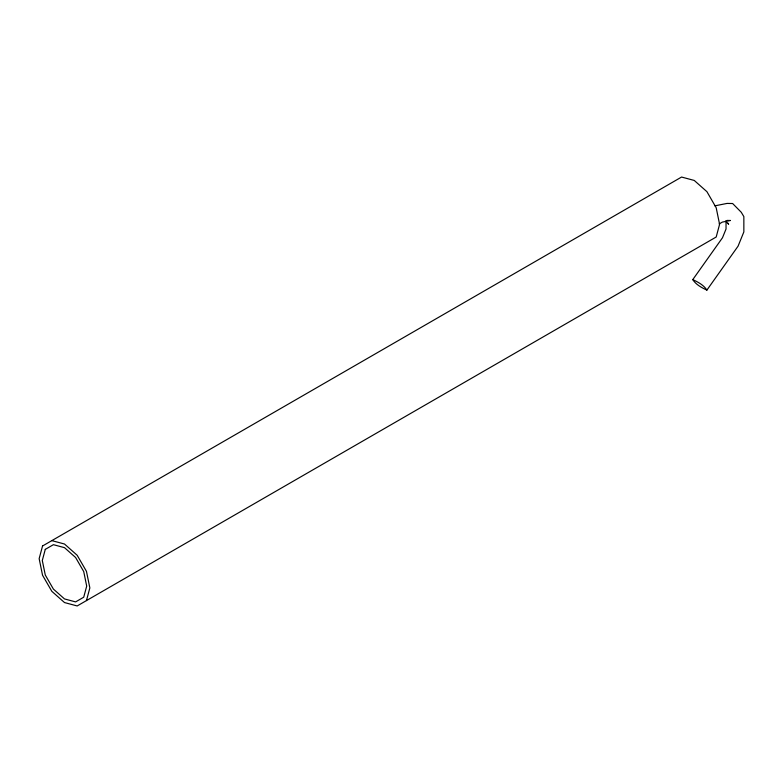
<?xml version="1.0" encoding="UTF-8"?>
<svg xmlns="http://www.w3.org/2000/svg" width="783" height="783" viewBox="0 0 783 783"><rect width="100%" height="100%" fill="white"/><g stroke="black" fill="none" stroke-linecap="round" stroke-linejoin="round"><path stroke-width="1.17" d="M86.453 600.6L89.849 587.925L86.453 571.326L77.174 555.264L64.5 544.019L51.825 540.622M714.889 205.841L727.045 203.423L732.624 203.521L741.247 212.252L743.85 216.588L743.85 231.915L738.066 246.165L706.892 290.101C701.656 287.694 695.862 284.572 692.779 279.619L722.494 237.738L726.037 229.008L726.037 221.041M719.205 223.918L722.366 222.088L730.412 220.483L727.055 220.424M692.779 279.619C698.015 282.027 703.809 285.149 706.892 290.101M725.587 221.149L728.64 224.241L728.014 223.204M42.546 545.986L39.15 558.661L42.546 575.251L51.825 591.322L64.5 602.558L77.174 605.954L716.191 237.014L719.587 224.339L716.191 207.749L706.922 191.678L694.247 180.442L681.572 177.046L42.546 545.986M45.277 549.372L42.302 560.471L45.277 575.006L53.401 589.08L64.5 598.926L75.599 601.902L83.722 597.204L86.698 586.105L83.722 571.57L75.599 557.496L64.5 547.66L53.401 544.684L45.277 549.372"/></g></svg>
